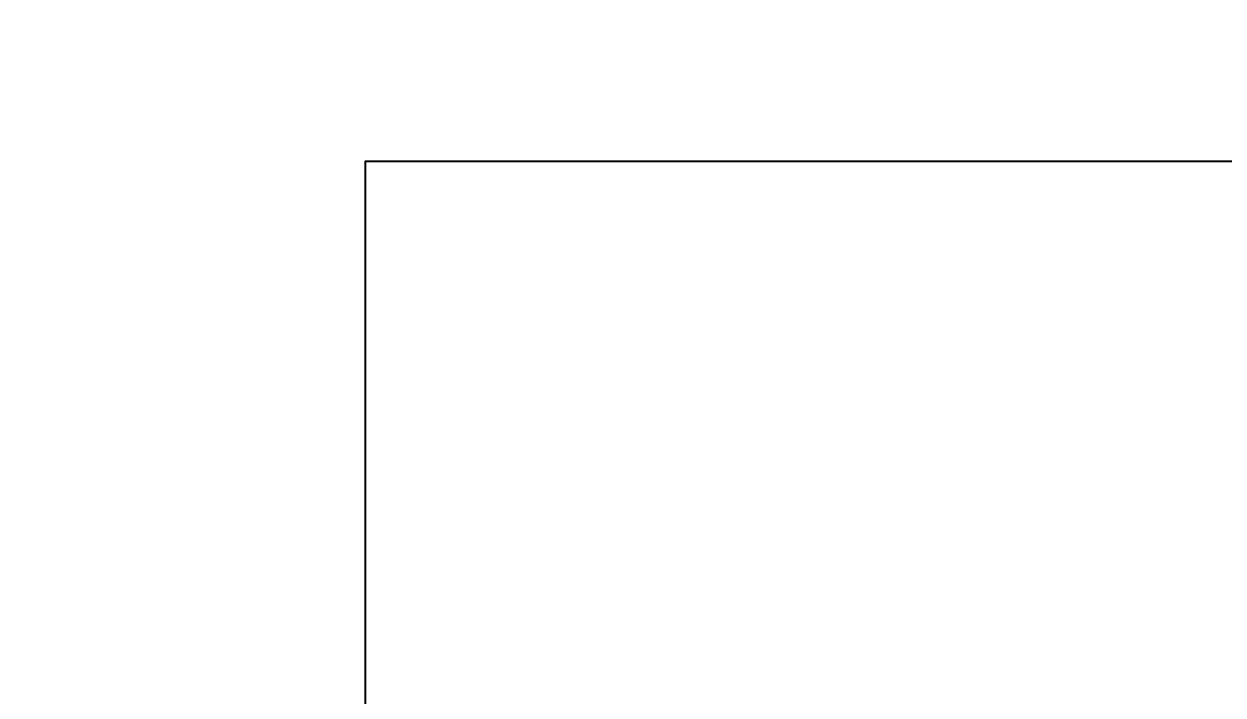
# Model space of a CAD drawing. Extents: x -251 to -90, y -161 to -25.
# Drawn here: x -220.9871 to -220.8997, y -93.5483 to -93.4994 of the extents above; entities that cross this region are included whole.
import ezdxf

# ---------------------------------------------------------------- set-up
doc = ezdxf.new("R2010")
doc.units = 0
doc.header["$LTSCALE"] = 0.15
doc.header["$MEASUREMENT"] = 0
doc.header["$PDSIZE"] = 0.2
for name, color, linetype in [('1', 7, 'Continuous'), ('2D', 4, 'Continuous'), ('HATCH', 4, 'Continuous')]:
    doc.layers.add(name, color=color, linetype=linetype)
doc.styles.add('SIMPLEX', font='SIMPLEX')
doc.dimstyles.new('1.0', dxfattribs={"dimtxt": 1, "dimasz": 1, "dimexe": 0.3, "dimexo": 0.3, "dimgap": 0.3, "dimtad": 0, "dimdec": 3, "dimzin": 1, "dimdsep": 46, "dimtxsty": 'SIMPLEX', "dimcen": 0, "dimclrd": 256, "dimclre": 256, "dimclrt": 256, "dimadec": 0, "dimazin": 1, "dimtm": 1.25, "dimtfac": 1, "dimtdec": 3, "dimtmove": 0, "dimatfit": 0, "dimfxl": 1, "dimtolj": 1, "dimtzin": 0, "dimlwd": -1, "dimlwe": -1, "dimarcsym": 1})

# ---------------------------------------------------------------- blocks, each defined once
blk = doc.blocks.new('*D21')
at = {"layer": '2D', "transparency": 16777216}
blk.add_line((426.949968, -781.18911), (426.949968, -786.425473), dxfattribs=at)
at = {"layer": 'Defpoints', "color": 0, "transparency": 16777216}
for p in [(479.949968, -747.00811), (426.949968, -780.88911), (426.949968, -786.425473)]:
    blk.add_point(p, dxfattribs=at)
at = {"layer": '2D', "transparency": 16777216, "insert": (426.949968, -789.201664), "char_height": 1, "attachment_point": 5, "rotation": 90, "style": 'SIMPLEX'}
blk.add_mtext('\\A1;53.000', dxfattribs=at)
blk = doc.blocks.new('*U38')
at = {"layer": 'HATCH'}
blk.add_lwpolyline([(-0.125, 0.04), (0.125, 0.04), (0.125, -0.04), (-0.125, -0.04)], close=True, dxfattribs=at)
blk = doc.blocks.new('*U39')
at = {"layer": '1', "color": 0, "linetype": 'ByBlock', "lineweight": -2, "transparency": 16777216}
blk.add_blockref('*U38', (0, 0), dxfattribs=at)
blk = doc.blocks.new('*U36')
at = {"layer": '1', "rotation": 180}
blk.add_blockref('*U39', (0, 0), dxfattribs=at)
blk = doc.blocks.new('*U37')
at = {"layer": 'HATCH', "color": 0, "linetype": 'ByBlock', "lineweight": -2, "transparency": 16777216}
blk.add_blockref('*U36', (3.55, 7.1), dxfattribs=at)

msp = doc.modelspace()

# ---------------------------------------------------------------- block references
at = {"layer": 'HATCH'}
msp.add_blockref('*U37', (-224.387233, -100.6494), dxfattribs=at)

# ---------------------------------------------------------------- dimensions: what is measured, and where the dimension line sits
at = {"layer": '2D'}
dim = msp.add_ordinate_dim(feature_location=(-220.587233, -106.1304), offset=(0, -5.536363), dtype=1, origin=(-167.587233, -72.2494), dimstyle='1.0', dxfattribs=at)
dim.commit()
dim.dimension.update_dxf_attribs({"geometry": '*D21', "text_midpoint": (-220.587233, -114.442954), "insert": (-647.537201, 674.75871)})

doc.saveas('drawing.dxf')
